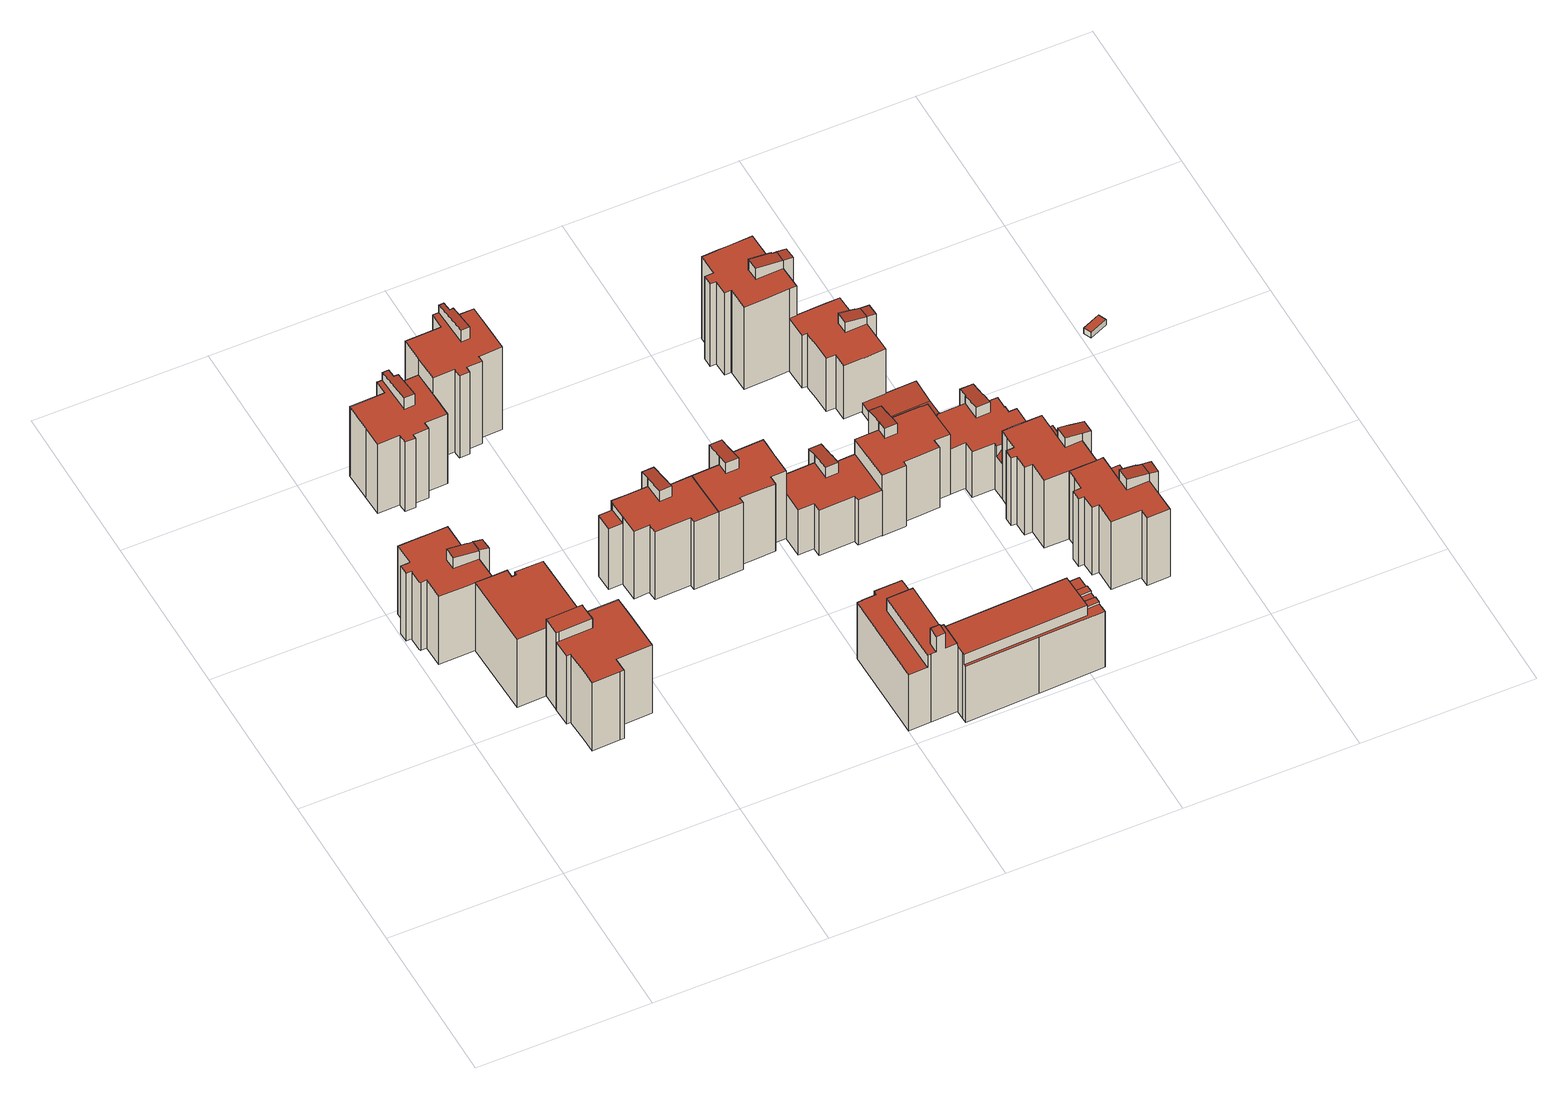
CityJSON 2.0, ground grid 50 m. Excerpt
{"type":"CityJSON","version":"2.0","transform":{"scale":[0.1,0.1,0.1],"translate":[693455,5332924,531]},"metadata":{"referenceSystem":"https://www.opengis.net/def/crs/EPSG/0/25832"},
"CityObjects":{
"building1":{"type":"Building","attributes":{"Gemeindeschluessel":"09162000","HoeheDach":"560.912","HoeheGrund":"531.800","Methode":"2000","NiedrigsteTraufeDesGebaeudes":"556.880","Geometrietyp2DReferenz":"3000","function":"31001_1000","roofType":"1000","measuredHeight":29.11,"storeysAboveGround":10},"geometry":[{"type":"MultiSurface","lod":"2","boundaries":[[[0,1,2,3,4,5]],[[6,7,8,9,10,11,12,13]],[[14,15,16,17,18,19,20]],[[21,22,23,24]],[[5,4,25,26]],[[27,28,29,30,31,32,33,34,35]],[[36,10,9,37,38,39]],[[40,41,2,1]],[[39,38,42,43]],[[44,45,22,21]],[[45,19,18,46,35,34,23,22]],[[47,31,30,48,49,50]],[[51,52,53,54,43,42]],[[24,23,34,33]],[[26,25,6,13]],[[55,56,50,49]],[[44,41,40,57,20,19,45]],[[37,9,8,7,6,25,4,3,2,41,44,21,24,33,32,31,47,50,56,58,52,51,42,38]],[[18,17,59,46]],[[14,20,57,40,1,0,5,26,13,12,11,10,36,39,43,54,53,60,55,49,48,30,29,28,27,61,62,15]],[[46,59,63,62,61,27,35]],[[16,63,59,17]],[[52,58,56,55,60,53]],[[62,63,16,15]]],"semantics":{"surfaces":[{"type":"WallSurface"},{"type":"RoofSurface"},{"type":"GroundSurface"}],"values":[0,0,0,0,0,0,0,0,0,0,1,0,0,0,0,0,0,1,0,2,0,1,0,0]}}]},
"building2":{"type":"Building","attributes":{"Gemeindeschluessel":"09162000","HoeheDach":"557.051","HoeheGrund":"531.900","Methode":"1000","NiedrigsteTraufeDesGebaeudes":"557.051","Geometrietyp2DReferenz":"3000","function":"31001_1000","roofType":"1000","measuredHeight":25.15,"storeysAboveGround":9},"geometry":[{"type":"MultiSurface","lod":"2","boundaries":[[[64,65,66,67,68,69,70,71,72,73,74,75,76]],[[76,77,78,64]],[[71,79,80,72]],[[74,81,82,75]],[[73,83,81,74]],[[67,84,85,68]],[[64,78,86,65]],[[66,65,86,87,84,67]],[[68,85,88,69]],[[70,89,79,71]],[[85,84,87,86,78,77,82,81,83,80,79,89,88]],[[69,88,89,70]],[[75,82,77,76]],[[72,80,83,73]]],"semantics":{"surfaces":[{"type":"GroundSurface"},{"type":"WallSurface"},{"type":"RoofSurface"}],"values":[0,1,1,1,1,1,1,1,1,1,2,1,1,1]}}]},
"building3":{"type":"Building","attributes":{"Gemeindeschluessel":"09162000","HoeheDach":"560.423","HoeheGrund":"532.070","Methode":"1000","NiedrigsteTraufeDesGebaeudes":"560.423","Geometrietyp2DReferenz":"3000","function":"31001_1000","roofType":"1000","measuredHeight":28.35,"storeysAboveGround":10},"geometry":[{"type":"MultiSurface","lod":"2","boundaries":[[[90,91,92,93]],[[94,95,96,97]],[[97,96,98,99]],[[100,90,93,94,97,99,101]],[[102,98,96,95,92,91,103]],[[100,103,91,90]],[[99,98,102,101]],[[101,102,103,100]],[[93,92,95,94]]],"semantics":{"surfaces":[{"type":"WallSurface"},{"type":"GroundSurface"},{"type":"RoofSurface"}],"values":[0,0,0,1,2,0,0,0,0]}}]},
"building4":{"type":"Building","attributes":{"Gemeindeschluessel":"09162000","HoeheDach":"557.068","HoeheGrund":"531.920","Methode":"1000","NiedrigsteTraufeDesGebaeudes":"557.068","Geometrietyp2DReferenz":"3000","function":"31001_1000","roofType":"1000","measuredHeight":25.15,"storeysAboveGround":9},"geometry":[{"type":"MultiSurface","lod":"2","boundaries":[[[104,105,106,107]],[[108,109,110,111]],[[112,113,114,115,116,117]],[[118,108,111,119,120,121,122,117,116,115,123,124,125,126,127,128,129,130,104,107]],[[122,131,112,117]],[[120,119,111,110,132,133]],[[115,114,134,123]],[[130,135,105,104]],[[108,118,107,106,136,109]],[[121,120,133,137,131,122]],[[138,139,127,126,125,140]],[[114,113,112,131,137,133,132,110,109,136,106,105,135,141,142,139,138,140,143,134]],[[124,143,140,125]],[[123,134,143,124]],[[139,142,141,129,128,127]],[[129,141,135,130]]],"semantics":{"surfaces":[{"type":"WallSurface"},{"type":"GroundSurface"},{"type":"RoofSurface"}],"values":[0,0,0,1,0,0,0,0,0,0,0,2,0,0,0,0]}}]},
"building5":{"type":"Building","attributes":{"Gemeindeschluessel":"09162000","HoeheDach":"560.920","HoeheGrund":"531.050","Methode":"2000","NiedrigsteTraufeDesGebaeudes":"556.710","Geometrietyp2DReferenz":"3000","function":"31001_1000","roofType":"1000","measuredHeight":29.87,"storeysAboveGround":10},"geometry":[{"type":"MultiSurface","lod":"2","boundaries":[[[144,145,146,147,148,149,150,151,152,153,154,155,156,157,158,159,160,161,162,163,164,165]],[[147,166,167,148]],[[168,169,159,158,157,170]],[[171,172,173,174]],[[165,175,176,144]],[[162,177,178,163]],[[159,169,179,160]],[[153,180,181,154]],[[146,145,144,176,182,183]],[[150,184,185,151]],[[172,171,175,165,164,163,178]],[[150,149,186,184]],[[187,188,170,157,156,155]],[[189,173,172,178,177,190]],[[148,167,186,149]],[[191,190,177,162,161,160,179]],[[174,173,189,192]],[[146,183,166,147]],[[192,189,190,191]],[[180,193,185,184,186,167,166,183,182,176,175,171,174,192,191,179,169,168,170,188,187,181]],[[152,151,185,193,180,153]],[[154,181,187,155]]],"semantics":{"surfaces":[{"type":"GroundSurface"},{"type":"WallSurface"},{"type":"RoofSurface"}],"values":[0,1,1,1,1,1,1,1,1,1,1,1,1,2,1,1,1,1,1,2,1,1]}}]},
"building6":{"type":"Building","attributes":{"Gemeindeschluessel":"09162000","HoeheDach":"566.980","HoeheGrund":"532.210","Methode":"2000","NiedrigsteTraufeDesGebaeudes":"562.710","Geometrietyp2DReferenz":"3000","function":"31001_1000","roofType":"1000","measuredHeight":34.77,"storeysAboveGround":10},"geometry":[{"type":"MultiSurface","lod":"2","boundaries":[[[194,195,196,197,198,199]],[[196,195,200,201]],[[202,203,204,205,206,207]],[[208,209,199,198]],[[210,211,212,213]],[[214,215,216,217,218,201,200]],[[219,220,221,222]],[[223,224,225,226,227,228]],[[229,230,231,232,212,211]],[[217,216,233,234]],[[220,235,233,216,215,221]],[[235,236,237,238,239,234,233]],[[204,203,202,213,212,232,231,227,226,225,240,237,236,219,222,214,200,195,194,199,209,241]],[[242,241,209,208]],[[205,204,241,242]],[[228,227,231,230]],[[210,213,202,207]],[[243,224,223,228,230,229,211,210,207,206,205,242,208,198,197,196,201,218,217,234,239,238]],[[236,235,220,219]],[[222,221,215,214]],[[224,243,238,237,240,225]]],"semantics":{"surfaces":[{"type":"WallSurface"},{"type":"RoofSurface"},{"type":"GroundSurface"}],"values":[0,0,0,0,0,0,0,0,0,0,1,0,1,0,0,0,0,2,0,0,0]}}]},
"building7":{"type":"Building","attributes":{"Gemeindeschluessel":"09162000","HoeheDach":"562.431","HoeheGrund":"533.470","Methode":"2000","NiedrigsteTraufeDesGebaeudes":"555.888","Geometrietyp2DReferenz":"3000","function":"31001_1000","roofType":"1000","measuredHeight":28.96,"storeysAboveGround":10},"geometry":[{"type":"MultiSurface","lod":"2","boundaries":[[[244,245,246,247,248,249,250,251]],[[252,253,254,255,256,257]],[[258,259,260,261]],[[262,263,259,258]],[[264,265,263,262]],[[266,267,268,269]],[[270,271,272,273]],[[274,275,276,277]],[[257,256,271,278]],[[279,280,281,282]],[[283,284,285,286]],[[276,275,260,259,263,265,287]],[[277,276,287,288]],[[267,270,273,268]],[[244,251,284,283]],[[289,248,247,261,260]],[[290,291,286,285,292,293,294,295]],[[266,278,271,270,267]],[[296,288,287,265,264,297,298,282,281]],[[271,256,255,254,299,294,293,292,285,284,251,250,249,248,289,274,277,288,296,281,280,272]],[[246,245,244,283,286,291,290,295,300,253,252,257,278,266,269,301,279,282,298,297,264,262,258,261,247]],[[273,272,280,279,301,269,268]],[[300,295,294,299,254,253]],[[289,260,275,274]]],"semantics":{"surfaces":[{"type":"WallSurface"},{"type":"RoofSurface"},{"type":"GroundSurface"}],"values":[0,0,0,0,0,0,0,0,0,0,0,1,0,1,0,0,0,0,0,1,2,0,0,0]}}]},
"building8":{"type":"Building","attributes":{"Gemeindeschluessel":"09162000","HoeheDach":"562.393","HoeheGrund":"533.620","Methode":"2000","NiedrigsteTraufeDesGebaeudes":"558.534","Geometrietyp2DReferenz":"3000","function":"31001_1000","roofType":"1000","measuredHeight":28.77,"storeysAboveGround":10},"geometry":[{"type":"MultiSurface","lod":"2","boundaries":[[[302,303,304,305]],[[306,307,251,308]],[[309,310,311,312]],[[311,310,313,304,303,314]],[[315,316,317,318]],[[319,320,316,315]],[[321,314,303,322]],[[323,324,307,306]],[[305,304,313,325]],[[312,311,314,321]],[[322,303,302,326,248]],[[309,327,328,329,310]],[[319,330,331,332,328,327,333,334,335,320]],[[251,336,248,326,337,308]],[[338,339,324,323]],[[307,324,339,340,341,317,316,320,335,334,333,327,309,312,321,322,248,336,251]],[[325,313,310,329]],[[342,343,318,317,341,340,339,338]],[[332,331,330,319,315,318,343,342,338,323,306,308,337,326,302,305,325,329,328]]],"semantics":{"surfaces":[{"type":"WallSurface"},{"type":"RoofSurface"},{"type":"GroundSurface"}],"values":[0,0,0,1,0,0,0,0,0,0,0,0,0,0,0,1,0,0,2]}}]},
"building9":{"type":"Building","attributes":{"Gemeindeschluessel":"09162000","HoeheDach":"563.200","HoeheGrund":"532.206","Methode":"2000","NiedrigsteTraufeDesGebaeudes":"552.900","Geometrietyp2DReferenz":"3000","function":"31001_9998","roofType":"1000","measuredHeight":30.99,"storeysAboveGround":7},"geometry":[{"type":"MultiSurface","lod":"2","boundaries":[[[344,345,346,347,348,349]],[[350,351,352,353]],[[354,355,356,357]],[[358,359,360,361,362,363,364,365,366,367,368,369]],[[370,371,351,350]],[[372,373,374,375]],[[376,377,378,379]],[[380,381,346,345]],[[364,382,383,365]],[[380,345,344,384,385,386,387,388,389,376,379,370,350,353,390,391,392,393,394]],[[387,395,396,388]],[[397,398,362,361]],[[399,400,355,354]],[[400,401,356,355]],[[402,403,404,405]],[[366,406,407,367]],[[390,408,409,391]],[[368,367,407,410]],[[375,374,411,412]],[[357,356,401,413]],[[379,378,371,370]],[[392,414,410,407,406,383,382,415,398,397,416,393]],[[360,359,348,347]],[[369,417,418,403,402,358]],[[393,416,419,394]],[[381,419,416,397,361,360,347,346]],[[388,396,420,389]],[[373,421,399,354,357,413,404,403,418,411,374]],[[344,349,422,384]],[[362,398,415,363]],[[385,384,422,405,404,413,401,400,399,421]],[[389,420,377,376]],[[364,363,415,382]],[[352,408,390,353]],[[386,385,421,373,372,423]],[[358,402,405,422,349,348,359]],[[369,368,410,414,409,408,352,351,371,378,377,420,396,395,423,372,375,412,417]],[[381,380,394,419]],[[409,414,392,391]],[[386,423,395,387]],[[412,411,418,417]],[[383,406,366,365]]],"semantics":{"surfaces":[{"type":"WallSurface"},{"type":"RoofSurface"},{"type":"GroundSurface"}],"values":[0,0,0,0,0,0,0,0,1,2,0,0,0,1,0,1,0,0,0,0,0,0,0,0,0,1,0,1,0,1,0,0,0,0,0,1,1,0,0,0,0,0]}}]},
"building10":{"type":"Building","attributes":{"Gemeindeschluessel":"09162000","HoeheDach":"554.231","HoeheGrund":"533.660","Methode":"2000","NiedrigsteTraufeDesGebaeudes":"550.406","Geometrietyp2DReferenz":"3000","function":"31001_1000","roofType":"1000","measuredHeight":20.57,"storeysAboveGround":7},"geometry":[{"type":"MultiSurface","lod":"2","boundaries":[[[424,425,426,427]],[[428,429,430,431,432,433]],[[426,425,434,435,436,437,438]],[[439,440,437,441,442,443,444]],[[445,446,430,429]],[[433,432,447,448]],[[449,438,437,440]],[[450,451,444,443]],[[452,453,454,455,456,457]],[[458,452,457,459,446,445]],[[460,436,435,461]],[[425,424,455,454,462,463,434]],[[427,426,438,449]],[[461,435,434,463]],[[464,447,432,431,430,446,459,457,456,455,424,427,449,440,439,444,451,465,466]],[[453,452,458,445,429,428,433,448,467,468,469,450,443,442,441,460,461,463,462,454]],[[467,448,447,464,466,468]],[[441,437,436,460]],[[466,465,451,450,469,468]]],"semantics":{"surfaces":[{"type":"WallSurface"},{"type":"RoofSurface"},{"type":"GroundSurface"}],"values":[0,0,1,0,0,0,0,0,0,0,0,0,0,0,1,2,0,0,0]}}]},
"building11":{"type":"Building","attributes":{"Gemeindeschluessel":"09162000","HoeheDach":"559.641","HoeheGrund":"533.640","Methode":"2000","NiedrigsteTraufeDesGebaeudes":"555.852","Geometrietyp2DReferenz":"3000","function":"31001_1000","roofType":"1000","measuredHeight":26,"storeysAboveGround":9},"geometry":[{"type":"MultiSurface","lod":"2","boundaries":[[[470,471,472,473,474,475]],[[476,477,478,479,480,481,482,483]],[[484,485,479,478]],[[486,487,488,489,490,491,492]],[[493,494,492,491]],[[495,496,497,498,499,500]],[[501,492,494,502,499,498,497,503,504]],[[473,472,482,481,480,479,485,505,506,507,508,488,487,486,509,510,511,512,513,474]],[[514,515,484,478,477,476,483,471,470,475,516,517,518,496,495,500,519,493,491,490,489,520,521]],[[489,488,508,520]],[[509,501,504,510]],[[515,514,521,507,506,505]],[[515,505,485,484]],[[502,494,493,519,500,499]],[[510,504,503,511]],[[520,508,507,521]],[[474,513,512,517,516,475]],[[486,492,501,509]],[[511,503,497,496,518,517,512]],[[483,482,472,471]]],"semantics":{"surfaces":[{"type":"WallSurface"},{"type":"RoofSurface"},{"type":"GroundSurface"}],"values":[0,0,0,0,0,0,1,1,2,0,0,0,0,0,0,0,0,0,0,0]}}]},
"building12":{"type":"Building","attributes":{"Gemeindeschluessel":"09162000","HoeheDach":"568.012","HoeheGrund":"533.600","Methode":"2000","NiedrigsteTraufeDesGebaeudes":"564.034","Geometrietyp2DReferenz":"3000","function":"31001_1000","roofType":"1000","measuredHeight":34.41,"storeysAboveGround":10},"geometry":[{"type":"MultiSurface","lod":"2","boundaries":[[[522,523,524,525]],[[526,527,528,529,530,531]],[[532,533,534,535]],[[536,537,538,539,540,541]],[[542,543,544,545]],[[546,547,548,549,542]],[[550,551,552,553]],[[545,544,554,555,556,557]],[[558,559,560,561,534,533,531,530,529,547,546,562,522,525,563,564,537,536,541,565,552,551]],[[548,547,529,528]],[[549,548,528,527,526,532,535,566,567,568,569,550,553,570,540,539,538,571,572,573,556,555,554,574]],[[575,542,545,557,524,523]],[[562,575,523,522]],[[526,531,533,532]],[[553,552,565,570]],[[537,564,563,572,571,538]],[[535,534,561,566]],[[569,558,551,550]],[[570,565,541,540]],[[554,544,543,574]],[[546,542,575,562]],[[568,567,566,561,560,559,558,569]],[[549,574,543,542]],[[556,573,572,563,525,524,557]]],"semantics":{"surfaces":[{"type":"WallSurface"},{"type":"RoofSurface"},{"type":"GroundSurface"}],"values":[0,0,0,0,1,0,0,0,1,0,2,1,0,0,0,0,0,0,0,0,0,0,0,0]}}]},
"building13":{"type":"Building","attributes":{"Gemeindeschluessel":"09162000","HoeheDach":"556.970","HoeheGrund":"533.630","Methode":"2000","NiedrigsteTraufeDesGebaeudes":"553.156","Geometrietyp2DReferenz":"3000","function":"31001_1000","roofType":"1000","measuredHeight":23.34,"storeysAboveGround":10},"geometry":[{"type":"MultiSurface","lod":"2","boundaries":[[[576,577,578,579]],[[580,581,582,583]],[[584,585,586,587]],[[582,581,588,589,590,591,592,593,594,595,596,597,584,587,598,599,600,601]],[[602,577,576,603,604,605]],[[606,607,608,609,610,611,612,613,614,615,616,580,583,528,548,617,618,619,604,603,576,579]],[[612,592,591,613]],[[605,604,619,618,598,587,586]],[[620,578,577,602]],[[621,622,623,620,602,605,586,585]],[[583,582,601,528]],[[611,610,609,595,594,593,592,612]],[[613,591,590,614]],[[600,599,598,618,617,548,528,601]],[[596,622,621,597]],[[606,579,578,620,623,607]],[[590,589,588,581,580,616,615,614]],[[597,621,585,584]],[[622,596,595,609,608,607,623]]],"semantics":{"surfaces":[{"type":"WallSurface"},{"type":"RoofSurface"},{"type":"GroundSurface"}],"values":[0,0,0,1,0,2,0,0,1,1,0,0,0,0,0,0,0,0,0]}}]},
"building14":{"type":"Building","attributes":{"Gemeindeschluessel":"09162000","HoeheDach":"536.877","HoeheGrund":"533.337","Methode":"2000","NiedrigsteTraufeDesGebaeudes":"536.380","Geometrietyp2DReferenz":"3000","function":"31001_2000","roofType":"1000","measuredHeight":3.54},"geometry":[{"type":"MultiSurface","lod":"2","boundaries":[[[624,625,626,627]],[[628,629,630,626,625]],[[631,632,633,634,624,627,635]],[[636,637,629,628]],[[631,629,637,632]],[[632,637,636,633]],[[635,630,629,631]],[[633,636,628,634]],[[634,628,625,624]],[[627,626,630,635]]],"semantics":{"surfaces":[{"type":"WallSurface"},{"type":"RoofSurface"},{"type":"GroundSurface"}],"values":[0,1,2,1,0,0,0,0,0,0]}}]},
"building15":{"type":"Building","attributes":{"Gemeindeschluessel":"09162000","HoeheDach":"554.231","HoeheGrund":"533.640","Methode":"2000","NiedrigsteTraufeDesGebaeudes":"546.451","Geometrietyp2DReferenz":"3000","function":"31001_1000","roofType":"1000","measuredHeight":20.59,"storeysAboveGround":7},"geometry":[{"type":"MultiSurface","lod":"2","boundaries":[[[638,639,640,641]],[[642,643,644,645,646,647]],[[648,649,650,651,652,515]],[[653,654,655,656]],[[657,658,659,660]],[[661,662,639,638]],[[663,664,665,666,667,668,669,670,671,672]],[[647,646,673,674,675,676,677]],[[653,678,668,667,679,680,654]],[[681,682,680,679]],[[652,683,684,521,685,515]],[[686,687,650,649]],[[688,689,690,691,692,693]],[[694,642,647,677]],[[521,684,695,696]],[[666,665,682,681]],[[697,698,699,700,643,642,694]],[[660,659,701,702]],[[696,695,703,704]],[[651,650,687,705,674,673,645,706,700,699,707,692,691,690,655,654,680,682,665,664,661,638,641,708,703,695,684,683,652]],[[708,641,640,658,657,709,710,704,703]],[[656,655,690,689]],[[689,688,693,711,698,697,694,677,676,675,712,686,649,648,515,685,521,696,704,710,709,657,660,702,671,670,669,668,678,653,656]],[[698,711,693,692,707,699]],[[702,701,672,671]],[[645,644,706]],[[712,675,674,705,687,686]],[[645,673,646]],[[662,663,672,701,659,658,640,639]],[[706,644,643,700]],[[664,663,662,661]],[[679,667,666,681]]],"semantics":{"surfaces":[{"type":"WallSurface"},{"type":"RoofSurface"},{"type":"GroundSurface"}],"values":[0,1,0,0,0,0,0,0,0,0,0,0,0,0,0,0,0,0,0,1,0,0,2,0,0,0,0,0,1,0,0,1]}}]},
"building16":{"type":"Building","attributes":{"Gemeindeschluessel":"09162000","HoeheDach":"562.140","HoeheGrund":"533.540","Methode":"2000","NiedrigsteTraufeDesGebaeudes":"553.211","Geometrietyp2DReferenz":"3000","function":"31001_1000","roofType":"1000","measuredHeight":28.6,"storeysAboveGround":10},"geometry":[{"type":"MultiSurface","lod":"2","boundaries":[[[713,714,715,716,717,718,719,720]],[[721,722,723,724]],[[725,720,719,723]],[[726,727,721,724]],[[728,729,730,731]],[[732,716,715,733]],[[734,735,736,737,738,714,713]],[[734,713,720,725]],[[739,740,741,742,743,744]],[[745,746,747,748]],[[731,730,749,750]],[[751,736,735,752,753,754]],[[755,756,757,727,726,718,717]],[[758,759,760,761]],[[722,721,727,757,762,750,749]],[[755,717,716,732]],[[733,738,737,736,751,754,745,748,744,743,742,763,764,765,758,761,728,731,750,762,757,756,755,732]],[[742,741,766,763]],[[748,747,739,744]],[[733,715,714,738]],[[766,767,768,765,764,763]],[[765,768,759,758]],[[761,760,729,728]],[[724,723,719,718,726]],[[754,753,746,745]],[[741,740,739,747,746,753,752,735,734,725,723,722,749,730,729,760,759,768,767,766]]],"semantics":{"surfaces":[{"type":"RoofSurface"},{"type":"WallSurface"},{"type":"GroundSurface"}],"values":[0,1,1,0,1,1,1,1,1,1,1,1,1,1,1,1,2,1,1,1,1,1,1,1,1,0]}}]},
"building17":{"type":"Building","attributes":{"Gemeindeschluessel":"09162000","HoeheDach":"562.407","HoeheGrund":"533.590","Methode":"2000","NiedrigsteTraufeDesGebaeudes":"553.550","Geometrietyp2DReferenz":"3000","function":"31001_1000","roofType":"1000","measuredHeight":28.82,"storeysAboveGround":10},"geometry":[{"type":"MultiSurface","lod":"2","boundaries":[[[769,770,771,772]],[[773,774,775,776]],[[777,778,773,776]],[[779,780,781,782,783,784]],[[785,770,769,786]],[[787,788,789,778,777,790,791]],[[792,793,794,795]],[[796,786,769,772,793,797]],[[798,799,800,801]],[[802,803,804,805]],[[795,794,806,775]],[[803,807,808,809,783,782,781,800,799,792,795,775,774,735,753,810,811,812,813,804]],[[786,796,797,798,801,780,779,784,814,815,816,802,805,817,818,819,820,821,822,823,789,788,787,824,785]],[[784,783,809,814]],[[819,811,810,820]],[[808,807,803,802,816,815]],[[820,810,753,821]],[[792,799,798,797,793]],[[804,813,812,818,817,805]],[[735,774,773,778,789,823,822,821,753]],[[771,770,785,824,787,791]],[[801,800,781,780]],[[776,775,806,790,777]],[[818,812,811,819]],[[814,809,808,815]],[[793,772,771,791,790,806,794]]],"semantics":{"surfaces":[{"type":"RoofSurface"},{"type":"WallSurface"},{"type":"GroundSurface"}],"values":[0,1,0,1,1,1,1,1,1,1,1,0,2,1,1,1,1,1,1,1,1,1,1,1,1,0]}}]},
"building18":{"type":"Building","attributes":{"Gemeindeschluessel":"09162000","HoeheDach":"535.320","HoeheGrund":"533.153","Methode":"2000","NiedrigsteTraufeDesGebaeudes":"535.320","Geometrietyp2DReferenz":"3000","function":"31001_2000","roofType":"1000","measuredHeight":2.17,"storeysAboveGround":1},"geometry":[{"type":"MultiSurface","lod":"2","boundaries":[[[825,826,827,828]],[[829,830,831,832]],[[826,831,830,827]],[[828,829,832,825]],[[828,827,830,829]],[[832,831,826,825]]],"semantics":{"surfaces":[{"type":"WallSurface"},{"type":"RoofSurface"},{"type":"GroundSurface"}],"values":[0,0,1,2,0,0]}}]}
},
"vertices":[
[118,781,8],[143,782,8],[143,782,259],[118,781,259],[40,780,259],[40,780,8],[20,844,259],[19,848,259],[18,883,259],[18,889,259],[18,889,8],[18,883,8],[19,848,8],[20,844,8],[190,852,8],[218,853,8],[218,853,284],[190,852,290],[190,852,289],[189,852,289],[189,852,8],[116,850,259],[116,850,299],[114,885,299],[114,885,259],[38,845,259],[38,845,8],[171,885,8],[171,886,8],[170,924,8],[168,987,8],[168,987,259],[170,924,259],[171,886,259],[171,886,291],[171,885,291],[17,889,8],[17,889,259],[2,889,259],[2,889,8],[192,782,8],[192,782,259],[1,919,259],[1,919,8],[189,851,259],[189,851,289],[189,886,289],[111,985,259],[111,985,8],[95,985,8],[95,985,259],[16,919,259],[27,919,259],[27,919,8],[16,919,8],[25,983,8],[25,983,259],[189,851,8],[27,920,259],[189,886,290],[27,920,8],[189,886,8],[216,887,8],[216,887,284],
[335,588,9],[336,563,9],[255,561,9],[240,560,9],[233,560,9],[150,558,9],[143,782,9],[192,782,9],[234,783,9],[234,758,9],[248,759,9],[248,769,9],[329,770,9],[329,770,261],[335,588,261],[192,782,261],[234,783,261],[248,759,261],[248,769,261],[234,758,261],[240,560,261],[233,560,261],[336,563,261],[255,561,261],[150,558,261],[143,782,261],
[233,560,11],[233,560,294],[240,560,294],[240,560,11],[336,563,11],[336,563,294],[336,554,294],[336,554,11],[338,509,294],[338,509,11],[234,506,11],[243,506,11],[243,506,294],[234,506,294],
[351,564,9],[351,564,261],[440,566,261],[440,566,9],[446,387,9],[446,387,261],[342,384,261],[342,384,9],[252,338,261],[251,380,261],[248,451,261],[248,451,9],[251,380,9],[252,338,9],[442,513,9],[342,383,9],[343,341,9],[342,341,9],[331,341,9],[236,450,9],[234,506,9],[243,506,9],[337,509,9],[338,509,9],[338,510,9],[336,554,9],[351,555,9],[331,341,261],[342,383,261],[343,341,261],[236,450,261],[351,555,261],[442,513,261],[342,341,261],[337,509,261],[338,509,261],[243,506,261],[336,554,261],[338,510,261],[234,506,261],
[341,1413,0],[341,1402,0],[343,1336,0],[277,1334,0],[278,1313,0],[233,1311,0],[233,1297,0],[204,1297,0],[203,1310,0],[202,1323,0],[139,1321,0],[137,1385,0],[136,1396,0],[134,1469,0],[233,1472,0],[235,1473,0],[233,1514,0],[248,1515,0],[267,1515,0],[267,1488,0],[280,1488,0],[338,1490,0],[277,1334,257],[278,1313,257],[233,1472,257],[235,1473,257],[134,1469,257],[280,1488,257],[280,1488,288],[283,1400,299],[283,1400,257],[338,1490,257],[341,1413,257],[267,1515,284],[267,1488,288],[233,1514,257],[202,1323,257],[139,1321,257],[341,1402,257],[343,1336,257],[233,1297,257],[204,1297,257],[233,1311,257],[137,1385,257],[136,1396,257],[253,1399,299],[248,1515,284],[248,1515,257],[253,1399,257],[203,1310,257],
[438,1562,317],[439,1562,317],[439,1562,12],[438,1562,12],[335,1559,12],[335,1559,317],[438,1609,317],[438,1609,12],[404,1390,317],[403,1406,317],[403,1415,317],[403,1415,12],[403,1406,12],[404,1390,12],[338,1490,12],[338,1490,317],[433,1391,12],[433,1407,12],[433,1407,317],[433,1391,317],[455,1610,317],[455,1610,344],[470,1610,344],[470,1610,12],[455,1610,12],[485,1493,317],[485,1493,360],[460,1492,360],[460,1492,317],[487,1428,12],[545,1430,12],[545,1430,317],[487,1428,317],[477,1428,317],[477,1428,12],[443,1408,12],[478,1409,12],[478,1409,317],[443,1408,317],[471,1579,348],[471,1579,12],[482,1580,348],[482,1580,317],[540,1581,317],[540,1581,12],[482,1580,12],[543,1506,317],[341,1413,317],[341,1413,12],[543,1506,12],
[796,711,25],[794,754,25],[792,815,25],[791,854,25],[791,854,275],[792,815,275],[794,754,275],[796,711,275],[619,749,25],[620,749,25],[620,749,275],[619,749,275],[576,747,275],[576,747,25],[710,905,25],[710,905,297],[712,851,307],[712,851,25],[675,904,25],[675,904,297],[677,871,25],[677,871,303],[533,805,25],[533,805,249],[531,858,249],[531,858,25],[573,806,249],[573,806,275],[570,860,275],[570,860,249],[714,812,275],[714,812,314],[679,810,314],[679,810,275],[573,806,25],[571,860,25],[571,860,275],[571,868,275],[571,868,25],[725,708,25],[725,708,275],[724,725,275],[724,725,25],[676,871,303],[676,871,275],[712,851,275],[683,723,25],[716,724,25],[716,724,275],[683,723,275],[621,721,275],[621,721,25],[614,869,275],[676,871,25],[614,869,25],[620,748,275],[620,748,25],[570,860,25],
[871,857,26],[871,857,307],[869,910,298],[869,910,26],[866,713,26],[866,713,275],[796,711,26],[906,880,275],[906,880,303],[909,823,314],[909,823,275],[905,911,298],[872,822,314],[968,760,26],[968,760,275],[968,734,275],[968,734,26],[1012,761,26],[1012,761,275],[872,822,275],[871,857,275],[866,729,26],[866,729,275],[905,911,26],[791,854,26],[1009,884,275],[1009,884,26],[906,880,26],[1010,819,26],[1010,827,26],[1009,863,26],[1009,863,275],[1010,827,275],[1010,819,275],[792,819,275],[792,819,26],[865,730,26],[865,730,275],[875,731,275],[912,732,275],[875,731,26],[912,732,26],
[1138,17,12],[1138,1,12],[1138,1,219],[1138,10,219],[1138,10,256],[1138,17,256],[1128,327,12],[1128,327,219],[1134,156,219],[1134,156,12],[1074,74,265],[1074,74,322],[1101,75,322],[1101,75,265],[1488,129,256],[1492,21,256],[1492,21,219],[1491,41,219],[1491,41,226],[1491,62,226],[1491,62,219],[1490,84,219],[1490,84,226],[1489,105,226],[1489,105,219],[1488,129,219],[1127,340,12],[1127,340,219],[1050,41,219],[1050,41,265],[1046,263,265],[1046,263,219],[1048,325,12],[1048,325,219],[1048,338,219],[1048,338,12],[1348,8,12],[1348,8,219],[1536,63,219],[1535,86,219],[1137,43,12],[1061,41,12],[996,39,12],[992,322,12],[1008,323,12],[1008,324,12],[1134,134,12],[1533,148,12],[1533,130,12],[1537,31,12],[1538,14,12],[992,322,219],[1008,323,219],[1536,43,219],[1536,43,226],[1074,41,265],[1074,41,322],[1101,42,322],[1134,118,256],[1134,118,265],[1135,43,265],[1135,43,256],[1535,86,226],[1534,107,226],[1134,134,219],[1533,148,219],[1534,107,219],[1121,265,265],[1121,265,219],[1101,42,265],[1533,130,219],[1536,63,226],[1537,31,219],[1123,117,219],[1123,117,265],[1538,14,219],[1008,324,219],[1061,41,265],[1137,43,256],[996,39,219],
[1160,801,194],[1160,801,226],[1161,764,232],[1161,764,194],[1128,672,27],[1162,673,27],[1162,673,194],[1128,672,194],[1059,670,194],[1059,670,27],[1159,801,226],[1157,854,216],[1122,853,216],[1123,823,221],[1125,763,232],[1054,821,194],[1123,823,194],[1123,823,27],[1054,821,27],[1010,819,27],[1010,819,194],[1163,658,27],[1163,658,194],[1058,696,194],[1058,696,27],[1125,763,194],[1012,761,27],[1012,761,194],[1232,660,27],[1229,766,27],[1227,803,27],[1227,803,194],[1229,766,194],[1232,660,194],[1164,658,27],[1164,658,194],[1122,853,27],[1157,854,27],[1160,801,27],[1159,801,27],[1057,696,194],[1012,760,194],[1013,695,194],[1057,696,27],[1013,695,27],[1012,760,27],
[1300,663,26],[1302,663,26],[1302,663,249],[1300,663,249],[1232,660,249],[1232,660,26],[1335,679,26],[1405,682,26],[1406,682,26],[1406,682,249],[1405,682,249],[1335,679,249],[1303,678,249],[1303,678,26],[1404,709,26],[1404,709,249],[1330,828,249],[1400,830,249],[1426,831,249],[1426,831,26],[1400,830,26],[1330,828,26],[1330,828,276],[1329,859,26],[1329,859,270],[1295,828,26],[1296,805,26],[1296,805,280],[1295,828,276],[1293,858,270],[1293,858,26],[1332,773,286],[1294,858,270],[1295,805,280],[1296,772,286],[1450,710,249],[1447,777,249],[1446,829,249],[1427,828,249],[1332,773,249],[1296,772,249],[1295,805,249],[1227,803,249],[1228,769,249],[1447,777,26],[1450,710,26],[1228,769,26],[1227,803,26],[1295,805,26],[1294,858,26],[1427,828,26],[1446,829,26],
[1215,1379,330],[1215,1379,370],[1280,1381,361],[1280,1381,330],[1147,1268,26],[1219,1271,26],[1278,1274,26],[1278,1274,330],[1219,1271,330],[1147,1268,330],[1145,1334,26],[1145,1334,330],[1144,1335,330],[1144,1335,26],[1141,1473,330],[1172,1475,330],[1172,1475,26],[1141,1473,26],[1130,1473,26],[1130,1473,330],[1296,1344,359],[1325,1346,355],[1323,1380,355],[1295,1379,359],[1296,1344,330],[1299,1275,330],[1299,1275,26],[1296,1344,26],[1107,1378,26],[1107,1378,330],[1106,1408,330],[1106,1408,26],[1323,1380,26],[1295,1379,26],[1280,1378,26],[1280,1378,361],[1124,1378,330],[1124,1376,330],[1126,1337,330],[1126,1335,330],[1217,1341,330],[1276,1479,330],[1211,1476,330],[1132,1409,330],[1126,1335,26],[1126,1337,26],[1124,1376,26],[1124,1378,26],[1132,1409,26],[1211,1476,26],[1276,1479,26],[1280,1381,26],[1325,1346,26],[1217,1341,370],
[1469,1205,26],[1469,1205,244],[1471,1170,244],[1471,1170,26],[1294,1206,26],[1294,1206,222],[1281,1206,222],[1281,1206,26],[1380,1202,222],[1380,1202,260],[1427,1204,251],[1427,1204,222],[1294,1199,222],[1296,1162,222],[1298,1107,222],[1325,1107,222],[1326,1064,222],[1380,1066,222],[1386,1066,222],[1448,1069,222],[1444,1168,222],[1382,1166,222],[1423,1279,222],[1377,1278,222],[1299,1275,222],[1278,1274,222],[1443,1204,248],[1443,1204,26],[1427,1203,26],[1427,1203,251],[1445,1169,26],[1444,1169,26],[1444,1168,26],[1448,1069,26],[1386,1066,26],[1380,1066,26],[1326,1064,26],[1325,1107,26],[1298,1107,26],[1296,1162,26],[1294,1199,26],[1377,1278,26],[1423,1279,26],[1427,1204,26],[1445,1169,248],[1382,1166,260],[1444,1168,248],[1444,1169,248],
[1380,1066,23],[1380,1066,59],[1448,1069,59],[1448,1069,23],[1383,993,54],[1537,999,54],[1535,1072,59],[1537,999,23],[1539,926,23],[1386,919,23],[1383,993,23],[1535,1072,23],[1386,919,59],[1539,926,59],
[1557,778,194],[1557,778,232],[1555,835,222],[1555,835,194],[1591,641,196],[1600,641,210],[1600,668,210],[1588,668,194],[1560,667,156],[1561,640,156],[1493,712,26],[1494,712,26],[1494,712,194],[1493,712,194],[1450,710,194],[1640,760,26],[1640,760,194],[1663,761,194],[1663,761,26],[1556,835,26],[1556,835,222],[1555,866,217],[1555,866,26],[1597,779,194],[1597,779,232],[1596,816,226],[1596,816,194],[1637,817,194],[1637,817,155],[1639,817,155],[1639,817,26],[1637,817,26],[1596,816,26],[1595,816,26],[1595,816,226],[1560,667,194],[1560,678,194],[1560,678,26],[1560,667,26],[1561,640,26],[1640,780,26],[1640,780,155],[1640,780,194],[1638,780,155],[1638,780,194],[1448,774,194],[1446,829,194],[1448,774,26],[1495,677,26],[1495,677,194],[1641,670,26],[1665,671,26],[1665,671,194],[1641,670,194],[1640,670,194],[1640,670,26],[1591,641,26],[1473,830,194],[1473,830,26],[1600,641,26],[1640,642,26],[1640,642,194],[1600,641,194],[1593,867,217],[1593,867,26],[1475,833,194],[1475,833,26],[1559,678,194],[1600,668,194],[1640,669,194],[1489,833,194],[1555,835,26],[1489,833,26],[1640,669,26],[1559,678,26],
[1727,519,302],[1727,520,302],[1753,521,297],[1752,558,297],[1708,557,306],[1708,558,306],[1677,557,311],[1678,518,311],[1675,643,222],[1675,643,276],[1677,557,276],[1677,557,222],[1678,518,276],[1708,558,222],[1706,644,222],[1561,640,25],[1561,640,276],[1591,641,276],[1591,641,25],[1752,558,25],[1753,521,25],[1727,519,276],[1729,442,276],[1729,442,25],[1727,519,25],[1727,520,25],[1556,502,276],[1555,515,276],[1555,545,276],[1555,545,25],[1555,515,25],[1556,502,25],[1580,439,25],[1580,439,276],[1578,502,276],[1578,502,25],[1640,642,276],[1640,642,25],[1680,441,25],[1680,441,276],[1650,440,276],[1650,440,25],[1708,557,25],[1708,558,25],[1706,644,25],[1563,575,25],[1563,575,276],[1562,612,276],[1562,612,25],[1675,643,25],[1540,546,25],[1540,554,25],[1540,574,25],[1540,546,276],[1540,554,276],[1540,574,276],
[1842,320,298],[1841,358,298],[1816,357,302],[1817,319,302],[1748,443,225],[1748,443,276],[1750,356,276],[1750,356,225],[1797,358,225],[1795,444,225],[1752,237,26],[1753,237,26],[1753,237,276],[1752,237,276],[1667,235,276],[1667,235,26],[1841,358,26],[1842,320,26],[1797,357,26],[1797,358,26],[1795,444,26],[1797,358,306],[1797,357,306],[1816,319,276],[1816,319,303],[1751,317,314],[1751,317,276],[1817,319,26],[1816,319,26],[1819,208,26],[1819,208,276],[1754,206,276],[1754,206,26],[1645,343,26],[1645,343,276],[1629,343,276],[1629,343,26],[1750,356,314],[1646,314,276],[1646,301,276],[1665,301,276],[1651,410,276],[1652,374,276],[1628,373,276],[1628,354,276],[1665,301,26],[1646,301,26],[1646,314,26],[1628,354,26],[1628,373,26],[1652,374,26],[1651,410,26],[1650,440,26],[1729,442,26],[1748,443,26],[1816,357,26],
[2012,1037,22],[2012,1037,43],[2002,1059,43],[2002,1059,22],[2056,1083,22],[2056,1083,43],[2066,1060,43],[2066,1060,22]
]}
